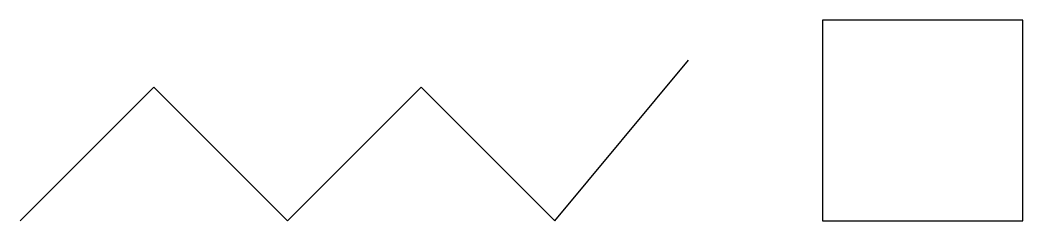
# Model space of a CAD drawing. Extents: x 0 to 75, y 0 to 15.
import ezdxf

# ---------------------------------------------------------------- set-up
doc = ezdxf.new("R2010")
doc.units = 0

msp = doc.modelspace()

# ---------------------------------------------------------------- linework, layer by layer
at = {"layer": 'SQUARE'}
for p, q in [((75, 15), (60, 15)), ((60, 15), (60, 0)), ((75, 0), (75, 15)), ((60, 0), (75, 0))]:
    msp.add_line(p, q, dxfattribs=at)
at = {"layer": 'ZIGZAG'}
for p, q in [((40, 0), (50, 12)), ((0, 0), (10, 10)), ((10, 10), (20, 0)), ((20, 0), (30, 10)), ((30, 10), (40, 0))]:
    msp.add_line(p, q, dxfattribs=at)

doc.saveas('drawing.dxf')
